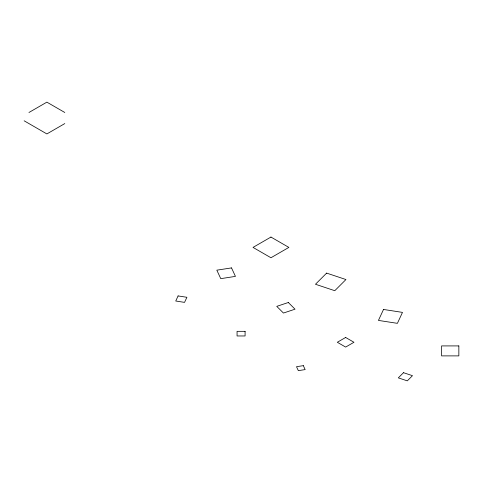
<?xml version="1.0" encoding="UTF-8"?>
<svg xmlns="http://www.w3.org/2000/svg" width="483" height="483" viewBox="0 0 483 483"><rect width="100%" height="100%" fill="white"/><g stroke="black" fill="none" stroke-linecap="round" stroke-linejoin="round"><path stroke-width="0.72" d="M28.95 112.491L46.875 102.142L64.8 112.491M64.8 123.576L46.875 133.93L24.15 120.804M178.1 295.928L175.74 301.012L184.542 302.376L186.903 297.293L178.1 295.928M383.52 309.458L378.437 320.41L397.4 323.338L402.478 312.392L383.52 309.458M326.623 273.106L315.465 284.258L334.785 290.7L345.943 279.542L326.623 273.106M403.498 372.689L398.318 377.869L407.296 380.858L412.476 375.677L403.498 372.689M270.951 237.056L253.026 247.405L270.951 257.753L288.876 247.405L270.951 237.056M345.641 337.466L337.321 342.272L345.641 347.078L353.967 342.272L345.641 337.466M288.339 302.503L276.753 306.361L283.443 313.05L295.028 309.186L288.339 302.503M231.514 267.902L216.825 270.172L220.761 278.655L235.444 276.379L231.514 267.902M303.324 365.649L296.508 366.706L298.331 370.642L305.153 369.592L303.324 365.649M245.086 331.332L237.062 331.332L237.062 335.963L245.086 335.963L245.086 331.332M458.85 345.913L441.577 345.913L441.577 355.886L458.85 355.886L458.85 345.913"/></g></svg>
